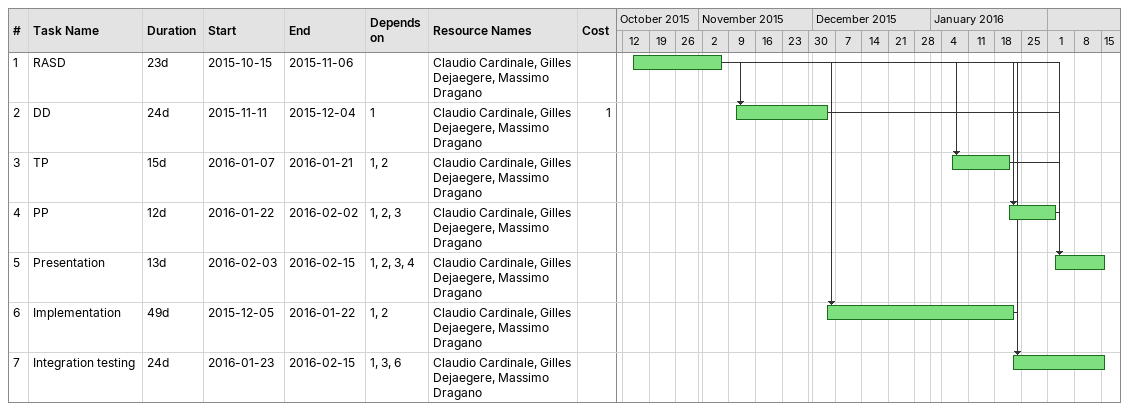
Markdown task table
| ID | Task | Duration | Start | Finish | Predecessors | Resources | Cost |
|---|---|---|---|---|---|---|---|
| 1 | RASD | 23d | 2015-10-15 | 2015-11-06 |  | Claudio Cardinale, Gilles Dejaegere, Massimo Dragano |  |
| 2 | DD | 24d | 2015-11-11 | 2015-12-04 | 1 | Claudio Cardinale, Gilles Dejaegere, Massimo Dragano | 1 |
| 3 | TP | 15d | 2016-01-07 | 2016-01-21 | 1, 2 | Claudio Cardinale, Gilles Dejaegere, Massimo Dragano |  |
| 4 | PP | 12d | 2016-01-22 | 2016-02-02 | 1, 2, 3 | Claudio Cardinale, Gilles Dejaegere, Massimo Dragano |  |
| 5 | Presentation | 13d | 2016-02-03 | 2016-02-15 | 1, 2, 3, 4 | Claudio Cardinale, Gilles Dejaegere, Massimo Dragano |  |
| 6 | Implementation | 49d | 2015-12-05 | 2016-01-22 | 1, 2 | Claudio Cardinale, Gilles Dejaegere, Massimo Dragano |  |
| 7 | Integration testing | 24d | 2016-01-23 | 2016-02-15 | 1, 3, 6 | Claudio Cardinale, Gilles Dejaegere, Massimo Dragano |  |
